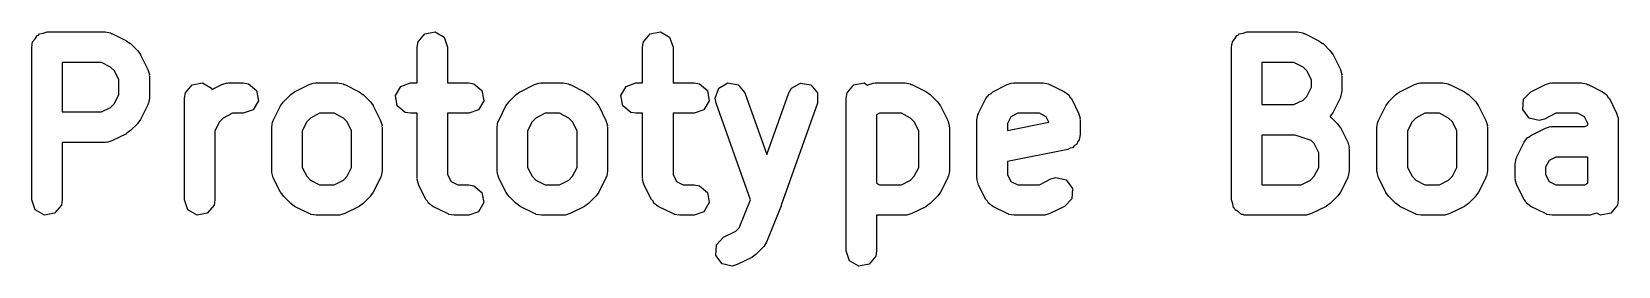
# Model space of a CAD drawing. Extents: x 83 to 117, y -104 to -70.4.
# Drawn here: x 94.74 to 102.53, y -103.66 to -102.51 of the extents above; entities that cross this region are included whole.
import ezdxf

# ---------------------------------------------------------------- set-up
doc = ezdxf.new("R2010")
doc.units = 0
doc.layers.add('BLACK', color=7, linetype='CONTINUOUS')

msp = doc.modelspace()

# ---------------------------------------------------------------- linework, layer by layer
at = {"layer": 'BLACK', "linetype": 'CONTINUOUS'}
for p, q in [((94.7438, -102.564), (94.7563, -102.549)), ((94.7563, -102.549), (94.7661, -102.532)), ((94.7661, -102.532), (94.7724, -102.53)), ((94.7724, -102.53), (94.7768, -102.524)), ((94.7768, -102.524), (94.796, -102.521)), ((94.796, -102.521), (94.8143, -102.514)), ((94.8143, -102.514), (95.1, -102.514)), ((95.1, -102.514), (95.1256, -102.519)), ((95.1256, -102.519), (95.1291, -102.522)), ((95.1291, -102.522), (95.1335, -102.522)), ((95.1335, -102.522), (95.205, -102.558)), ((96.6367, -102.564), (96.6696, -102.524)), ((96.6696, -102.524), (96.7202, -102.515)), ((96.7202, -102.515), (96.7646, -102.541)), ((96.7646, -102.541), (96.7821, -102.589)), ((97.7438, -102.564), (97.7768, -102.524)), ((97.7768, -102.524), (97.8273, -102.515)), ((97.8273, -102.515), (97.8717, -102.541)), ((97.8717, -102.541), (97.8893, -102.589)), ((100.637, -102.564), (100.649, -102.549)), ((100.649, -102.549), (100.659, -102.532)), ((100.659, -102.532), (100.665, -102.53)), ((100.665, -102.53), (100.67, -102.524)), ((100.67, -102.524), (100.689, -102.521)), ((100.689, -102.521), (100.707, -102.514)), ((100.707, -102.514), (100.957, -102.514)), ((100.957, -102.514), (100.983, -102.519)), ((100.983, -102.519), (100.986, -102.522)), ((100.986, -102.522), (100.991, -102.522)), ((100.991, -102.522), (101.062, -102.558)), ((94.7393, -102.589), (94.741, -102.58)), ((94.7393, -103.339), (94.7393, -102.589)), ((94.7404, -102.576), (94.7421, -102.573)), ((94.741, -102.58), (94.7404, -102.576)), ((94.7421, -102.573), (94.7438, -102.564)), ((95.205, -102.558), (95.223, -102.571)), ((95.223, -102.571), (95.2245, -102.572)), ((95.2245, -102.572), (95.2602, -102.608)), ((95.2602, -102.608), (95.273, -102.626)), ((95.273, -102.626), (95.2742, -102.627)), ((95.2742, -102.627), (95.3099, -102.699)), ((96.6321, -102.589), (96.6367, -102.564)), ((96.6321, -102.764), (96.6321, -102.589)), ((96.7821, -102.589), (96.7821, -102.764)), ((97.7393, -102.589), (97.7438, -102.564)), ((97.7393, -102.764), (97.7393, -102.589)), ((97.8893, -102.589), (97.8893, -102.764)), ((100.632, -102.589), (100.634, -102.58)), ((100.632, -103.339), (100.632, -102.589)), ((100.633, -102.576), (100.635, -102.573)), ((100.634, -102.58), (100.633, -102.576)), ((100.635, -102.573), (100.637, -102.564)), ((101.062, -102.558), (101.08, -102.571)), ((101.08, -102.571), (101.082, -102.572)), ((101.082, -102.572), (101.117, -102.608)), ((101.117, -102.608), (101.13, -102.626)), ((101.13, -102.626), (101.131, -102.627)), ((101.131, -102.627), (101.167, -102.699)), ((94.8893, -102.664), (94.8893, -102.907)), ((95.0823, -102.664), (94.8893, -102.664)), ((95.127, -102.687), (95.0823, -102.664)), ((95.1455, -102.705), (95.127, -102.687)), ((95.1679, -102.75), (95.1455, -102.705)), ((95.3099, -102.699), (95.3174, -102.724)), ((100.782, -102.664), (100.782, -102.871)), ((100.939, -102.664), (100.782, -102.664)), ((100.984, -102.687), (100.939, -102.664)), ((101.003, -102.705), (100.984, -102.687)), ((101.025, -102.75), (101.003, -102.705)), ((101.167, -102.699), (101.175, -102.724)), ((95.1679, -102.822), (95.1679, -102.75)), ((95.3174, -102.724), (95.3163, -102.728)), ((95.3163, -102.728), (95.3179, -102.732)), ((95.3179, -102.732), (95.3179, -102.839)), ((95.4938, -102.814), (95.5268, -102.774)), ((95.5268, -102.774), (95.5773, -102.765)), ((95.5773, -102.765), (95.6217, -102.791)), ((95.6239, -102.797), (95.6736, -102.772)), ((95.6736, -102.772), (95.6986, -102.765)), ((95.6986, -102.765), (95.7029, -102.766)), ((95.7029, -102.766), (95.7071, -102.764)), ((95.7071, -102.764), (95.7786, -102.764)), ((95.7786, -102.764), (95.8042, -102.769)), ((95.8042, -102.769), (95.8435, -102.802)), ((96.0307, -102.808), (96.1022, -102.772)), ((96.1022, -102.772), (96.1271, -102.765)), ((96.1271, -102.765), (96.1315, -102.766)), ((96.1315, -102.766), (96.1357, -102.764)), ((96.1357, -102.764), (96.2429, -102.764)), ((96.2429, -102.764), (96.2685, -102.769)), ((96.2685, -102.769), (96.2719, -102.772)), ((96.2719, -102.772), (96.2764, -102.772)), ((96.2764, -102.772), (96.3478, -102.808)), ((96.5261, -102.826), (96.5518, -102.782)), ((96.5518, -102.782), (96.6, -102.764)), ((96.6, -102.764), (96.6321, -102.764)), ((96.7821, -102.764), (96.8857, -102.764)), ((96.8857, -102.764), (96.9114, -102.769)), ((96.9114, -102.769), (96.9507, -102.802)), ((97.1379, -102.808), (97.2093, -102.772)), ((97.2093, -102.772), (97.2343, -102.765)), ((97.2343, -102.765), (97.2386, -102.766)), ((97.2386, -102.766), (97.2429, -102.764)), ((97.2429, -102.764), (97.35, -102.764)), ((97.35, -102.764), (97.3756, -102.769)), ((97.3756, -102.769), (97.3791, -102.772)), ((97.3791, -102.772), (97.3835, -102.772)), ((97.3835, -102.772), (97.455, -102.808)), ((97.6333, -102.826), (97.6589, -102.782)), ((97.6589, -102.782), (97.7071, -102.764)), ((97.7071, -102.764), (97.7393, -102.764)), ((97.8893, -102.764), (97.9929, -102.764)), ((97.9929, -102.764), (98.0185, -102.769)), ((98.0185, -102.769), (98.0578, -102.802)), ((98.1143, -102.791), (98.1588, -102.765)), ((98.1588, -102.765), (98.2093, -102.775)), ((98.2093, -102.775), (98.2421, -102.814)), ((98.4708, -102.791), (98.5151, -102.766)), ((98.5151, -102.766), (98.5657, -102.774)), ((98.5657, -102.774), (98.5989, -102.813)), ((98.7438, -102.814), (98.7768, -102.774)), ((98.7768, -102.774), (98.8273, -102.765)), ((98.8273, -102.765), (98.8451, -102.776)), ((98.8451, -102.776), (98.8522, -102.772)), ((98.8522, -102.772), (98.8771, -102.765)), ((98.8771, -102.765), (98.8815, -102.766)), ((98.8815, -102.766), (98.8857, -102.764)), ((98.8857, -102.764), (99.0286, -102.764)), ((99.0286, -102.764), (99.0542, -102.769)), ((99.0542, -102.769), (99.0577, -102.772)), ((99.0577, -102.772), (99.0621, -102.772)), ((99.0621, -102.772), (99.1335, -102.808)), ((99.4593, -102.808), (99.5307, -102.772)), ((99.5307, -102.772), (99.5557, -102.765)), ((99.5557, -102.765), (99.5601, -102.766)), ((99.5601, -102.766), (99.5643, -102.764)), ((99.5643, -102.764), (99.7071, -102.764)), ((99.7071, -102.764), (99.7328, -102.769)), ((99.7328, -102.769), (99.7362, -102.772)), ((99.7362, -102.772), (99.7407, -102.772)), ((99.7407, -102.772), (99.8121, -102.808)), ((101.025, -102.786), (101.025, -102.75)), ((101.175, -102.724), (101.173, -102.728)), ((101.173, -102.728), (101.175, -102.732)), ((101.175, -102.732), (101.175, -102.804)), ((101.459, -102.808), (101.531, -102.772)), ((101.531, -102.772), (101.556, -102.765)), ((101.556, -102.765), (101.56, -102.766)), ((101.56, -102.766), (101.564, -102.764)), ((101.564, -102.764), (101.671, -102.764)), ((101.671, -102.764), (101.697, -102.769)), ((101.697, -102.769), (101.701, -102.772)), ((101.701, -102.772), (101.705, -102.772)), ((101.705, -102.772), (101.776, -102.808)), ((102.102, -102.808), (102.174, -102.772)), ((102.174, -102.772), (102.199, -102.765)), ((102.199, -102.765), (102.203, -102.766)), ((102.203, -102.766), (102.207, -102.764)), ((102.207, -102.764), (102.35, -102.764)), ((102.35, -102.764), (102.376, -102.769)), ((102.376, -102.769), (102.379, -102.772)), ((102.379, -102.772), (102.384, -102.772)), ((102.384, -102.772), (102.455, -102.808)), ((95.1455, -102.866), (95.1679, -102.822)), ((95.3179, -102.839), (95.3133, -102.865)), ((95.4893, -102.839), (95.4938, -102.814)), ((95.4893, -103.339), (95.4893, -102.839)), ((95.6217, -102.791), (95.6239, -102.797)), ((95.8524, -102.852), (95.8268, -102.897)), ((95.8435, -102.802), (95.8524, -102.852)), ((95.9615, -102.877), (95.9748, -102.859)), ((95.9748, -102.859), (95.9755, -102.858)), ((95.9755, -102.858), (96.0112, -102.822)), ((96.0112, -102.822), (96.0296, -102.809)), ((96.0296, -102.809), (96.0307, -102.808)), ((96.3478, -102.808), (96.3658, -102.821)), ((96.3658, -102.821), (96.3673, -102.822)), ((96.3673, -102.822), (96.403, -102.858)), ((96.403, -102.858), (96.4159, -102.876)), ((96.535, -102.877), (96.5261, -102.826)), ((96.9596, -102.852), (96.9339, -102.897)), ((96.9507, -102.802), (96.9596, -102.852)), ((97.0686, -102.877), (97.082, -102.859)), ((97.082, -102.859), (97.0827, -102.858)), ((97.0827, -102.858), (97.1184, -102.822)), ((97.1184, -102.822), (97.1368, -102.809)), ((97.1368, -102.809), (97.1379, -102.808)), ((97.455, -102.808), (97.473, -102.821)), ((97.473, -102.821), (97.4745, -102.822)), ((97.4745, -102.822), (97.5102, -102.858)), ((97.5102, -102.858), (97.523, -102.876)), ((97.6422, -102.877), (97.6333, -102.826)), ((98.0667, -102.852), (98.0411, -102.897)), ((98.0578, -102.802), (98.0667, -102.852)), ((98.0964, -102.839), (98.1143, -102.791)), ((98.1008, -102.865), (98.0964, -102.839)), ((98.2421, -102.814), (98.35, -103.116)), ((98.35, -103.116), (98.4579, -102.814)), ((98.4579, -102.814), (98.4708, -102.791)), ((98.5989, -102.813), (98.5992, -102.865)), ((98.7393, -102.839), (98.7438, -102.814)), ((98.7393, -103.589), (98.7393, -102.839)), ((99.1335, -102.808), (99.1515, -102.821)), ((99.1515, -102.821), (99.153, -102.822)), ((99.153, -102.822), (99.1887, -102.858)), ((99.1887, -102.858), (99.2016, -102.876)), ((99.3901, -102.913), (99.4258, -102.841)), ((99.4258, -102.841), (99.4413, -102.821)), ((99.4413, -102.821), (99.4516, -102.816)), ((99.4516, -102.816), (99.4593, -102.808)), ((99.8121, -102.808), (99.833, -102.823)), ((99.833, -102.823), (99.8375, -102.834)), ((99.8375, -102.834), (99.8456, -102.841)), ((99.8456, -102.841), (99.8814, -102.913)), ((100.939, -102.871), (100.984, -102.849)), ((100.984, -102.849), (101.003, -102.831)), ((101.003, -102.831), (101.025, -102.786)), ((101.167, -102.837), (101.131, -102.909)), ((101.168, -102.833), (101.167, -102.837)), ((101.17, -102.829), (101.168, -102.833)), ((101.175, -102.804), (101.17, -102.829)), ((101.39, -102.877), (101.403, -102.859)), ((101.403, -102.859), (101.404, -102.858)), ((101.404, -102.858), (101.44, -102.822)), ((101.44, -102.822), (101.458, -102.809)), ((101.458, -102.809), (101.459, -102.808)), ((101.776, -102.808), (101.794, -102.821)), ((101.794, -102.821), (101.796, -102.822)), ((101.796, -102.822), (101.832, -102.858)), ((101.832, -102.858), (101.844, -102.876)), ((102.064, -102.896), (102.067, -102.845)), ((102.067, -102.845), (102.102, -102.808)), ((102.455, -102.808), (102.476, -102.823)), ((102.476, -102.823), (102.48, -102.834)), ((102.48, -102.834), (102.489, -102.841)), ((102.489, -102.841), (102.524, -102.913)), ((94.8893, -102.907), (95.0823, -102.907)), ((95.0823, -102.907), (95.127, -102.885)), ((95.127, -102.885), (95.1455, -102.866)), ((95.3099, -102.873), (95.2742, -102.944)), ((95.3104, -102.868), (95.3099, -102.873)), ((95.3133, -102.865), (95.3104, -102.868)), ((95.6801, -102.937), (95.6616, -102.955)), ((95.7248, -102.914), (95.6801, -102.937)), ((95.7786, -102.914), (95.7248, -102.914)), ((95.8268, -102.897), (95.7786, -102.914)), ((95.9258, -102.949), (95.9615, -102.877)), ((96.1087, -102.937), (96.0902, -102.955)), ((96.1534, -102.914), (96.1087, -102.937)), ((96.2251, -102.914), (96.1534, -102.914)), ((96.2699, -102.937), (96.2251, -102.914)), ((96.2884, -102.955), (96.2699, -102.937)), ((96.4159, -102.876), (96.4171, -102.877)), ((96.4171, -102.877), (96.4528, -102.949)), ((96.5743, -102.91), (96.535, -102.877)), ((96.6, -102.914), (96.5743, -102.91)), ((96.6321, -102.914), (96.6, -102.914)), ((96.6321, -103.232), (96.6321, -102.914)), ((96.8857, -102.914), (96.7821, -102.914)), ((96.7821, -102.914), (96.7821, -103.214)), ((96.9339, -102.897), (96.8857, -102.914)), ((97.0329, -102.949), (97.0686, -102.877)), ((97.2159, -102.937), (97.1974, -102.955)), ((97.2606, -102.914), (97.2159, -102.937)), ((97.3323, -102.914), (97.2606, -102.914)), ((97.377, -102.937), (97.3323, -102.914)), ((97.3955, -102.955), (97.377, -102.937)), ((97.523, -102.876), (97.5242, -102.877)), ((97.5242, -102.877), (97.5599, -102.949)), ((97.6815, -102.91), (97.6422, -102.877)), ((97.7071, -102.914), (97.6815, -102.91)), ((97.7393, -102.914), (97.7071, -102.914)), ((97.7393, -103.232), (97.7393, -102.914)), ((97.9929, -102.914), (97.8893, -102.914)), ((97.8893, -102.914), (97.8893, -103.214)), ((98.0411, -102.897), (97.9929, -102.914)), ((98.2698, -103.338), (98.1008, -102.865)), ((98.5992, -102.865), (98.4206, -103.365)), ((98.9034, -102.914), (98.8893, -102.921)), ((98.8893, -102.921), (98.8893, -103.257)), ((99.0109, -102.914), (98.9034, -102.914)), ((99.0556, -102.937), (99.0109, -102.914)), ((99.0741, -102.955), (99.0556, -102.937)), ((99.2016, -102.876), (99.2028, -102.877)), ((99.2028, -102.877), (99.2385, -102.949)), ((99.3821, -102.946), (99.3867, -102.921)), ((99.3867, -102.921), (99.3895, -102.917)), ((99.3895, -102.917), (99.3901, -102.913)), ((99.5488, -102.931), (99.5321, -102.964)), ((99.582, -102.914), (99.5488, -102.931)), ((99.6894, -102.914), (99.582, -102.914)), ((99.7227, -102.931), (99.6894, -102.914)), ((99.7358, -102.957), (99.7227, -102.931)), ((99.8814, -102.913), (99.8888, -102.938)), ((99.8888, -102.938), (99.8877, -102.942)), ((100.782, -102.871), (100.939, -102.871)), ((101.118, -102.927), (101.117, -102.928)), ((101.117, -102.928), (101.117, -102.929)), ((101.117, -102.929), (101.117, -102.929)), ((101.117, -102.929), (101.153, -102.965)), ((101.131, -102.909), (101.118, -102.927)), ((101.354, -102.949), (101.39, -102.877)), ((101.537, -102.937), (101.519, -102.955)), ((101.582, -102.914), (101.537, -102.937)), ((101.654, -102.914), (101.582, -102.914)), ((101.698, -102.937), (101.654, -102.914)), ((101.717, -102.955), (101.698, -102.937)), ((101.844, -102.876), (101.846, -102.877)), ((101.846, -102.877), (101.881, -102.949)), ((102.094, -102.938), (102.064, -102.896)), ((102.144, -102.95), (102.094, -102.938)), ((102.225, -102.914), (102.169, -102.942)), ((102.332, -102.914), (102.225, -102.914)), ((102.366, -102.931), (102.332, -102.914)), ((102.382, -102.964), (102.366, -102.931)), ((102.524, -102.913), (102.532, -102.938)), ((102.532, -102.938), (102.531, -102.942)), ((95.205, -103.014), (95.1335, -103.049)), ((95.2061, -103.012), (95.205, -103.014)), ((95.2245, -102.999), (95.2061, -103.012)), ((95.2602, -102.964), (95.2245, -102.999)), ((95.2609, -102.962), (95.2602, -102.964)), ((95.2742, -102.944), (95.2609, -102.962)), ((95.6616, -102.955), (95.6393, -103)), ((95.6393, -103), (95.6393, -103.339)), ((95.9179, -102.982), (95.9224, -102.956)), ((95.9179, -103.196), (95.9179, -102.982)), ((95.9224, -102.956), (95.9253, -102.953)), ((95.9253, -102.953), (95.9258, -102.949)), ((96.0902, -102.955), (96.0679, -103)), ((96.0679, -103), (96.0679, -103.179)), ((96.3107, -103), (96.2884, -102.955)), ((96.3107, -103.179), (96.3107, -103)), ((96.4528, -102.949), (96.4602, -102.974)), ((96.4602, -102.974), (96.4592, -102.978)), ((96.4592, -102.978), (96.4607, -102.982)), ((96.4607, -102.982), (96.4607, -103.196)), ((97.025, -102.982), (97.0295, -102.956)), ((97.025, -103.196), (97.025, -102.982)), ((97.0295, -102.956), (97.0324, -102.953)), ((97.0324, -102.953), (97.0329, -102.949)), ((97.1974, -102.955), (97.175, -103)), ((97.175, -103), (97.175, -103.179)), ((97.4179, -103), (97.3955, -102.955)), ((97.4179, -103.179), (97.4179, -103)), ((97.5599, -102.949), (97.5674, -102.974)), ((97.5674, -102.974), (97.5663, -102.978)), ((97.5663, -102.978), (97.5679, -102.982)), ((97.5679, -102.982), (97.5679, -103.196)), ((99.0964, -103), (99.0741, -102.955)), ((99.0964, -103.179), (99.0964, -103)), ((99.2385, -102.949), (99.2459, -102.974)), ((99.2459, -102.974), (99.2449, -102.978)), ((99.2449, -102.978), (99.2464, -102.982)), ((99.2464, -102.982), (99.2464, -103.196)), ((99.3821, -103.232), (99.3821, -102.946)), ((99.5321, -102.998), (99.7358, -102.957)), ((99.5321, -102.964), (99.5321, -102.998)), ((99.8893, -103.018), (99.8848, -103.044)), ((99.8877, -102.942), (99.8893, -102.946)), ((99.8893, -102.946), (99.8893, -103.018)), ((101.153, -102.965), (101.166, -102.983)), ((101.166, -102.983), (101.167, -102.984)), ((101.167, -102.984), (101.203, -103.056)), ((101.346, -102.982), (101.351, -102.956)), ((101.346, -103.196), (101.346, -102.982)), ((101.351, -102.956), (101.354, -102.953)), ((101.354, -102.953), (101.354, -102.949)), ((101.519, -102.955), (101.496, -103)), ((101.496, -103), (101.496, -103.179)), ((101.739, -103), (101.717, -102.955)), ((101.739, -103.179), (101.739, -103)), ((101.881, -102.949), (101.889, -102.974)), ((101.889, -102.974), (101.888, -102.978)), ((101.888, -102.978), (101.889, -102.982)), ((101.889, -102.982), (101.889, -103.196)), ((102.102, -103.022), (102.174, -102.986)), ((102.169, -102.942), (102.144, -102.95)), ((102.174, -102.986), (102.199, -102.979)), ((102.199, -102.979), (102.203, -102.98)), ((102.203, -102.98), (102.207, -102.979)), ((102.207, -102.979), (102.368, -102.979)), ((102.368, -102.979), (102.382, -102.972)), ((102.382, -102.972), (102.382, -102.964)), ((102.531, -102.942), (102.532, -102.946)), ((102.532, -102.946), (102.532, -103.339)), ((95.1, -103.057), (94.8893, -103.057)), ((94.8893, -103.057), (94.8893, -103.339)), ((95.1042, -103.056), (95.1, -103.057)), ((95.1086, -103.057), (95.1042, -103.056)), ((95.1335, -103.049), (95.1086, -103.057)), ((99.829, -103.091), (99.5321, -103.151)), ((99.8396, -103.085), (99.829, -103.091)), ((99.8518, -103.083), (99.8396, -103.085)), ((99.8608, -103.072), (99.8518, -103.083)), ((99.8728, -103.065), (99.8608, -103.072)), ((99.8768, -103.053), (99.8728, -103.065)), ((99.8848, -103.044), (99.8768, -103.053)), ((100.782, -103.021), (100.782, -103.264)), ((100.945, -103.021), (100.782, -103.021)), ((101.024, -103.048), (100.945, -103.021)), ((101.038, -103.062), (101.024, -103.048)), ((101.061, -103.107), (101.038, -103.062)), ((101.203, -103.056), (101.21, -103.081)), ((101.21, -103.081), (101.209, -103.085)), ((101.209, -103.085), (101.211, -103.089)), ((101.211, -103.089), (101.211, -103.196)), ((102.033, -103.127), (102.069, -103.056)), ((102.069, -103.056), (102.084, -103.035)), ((102.084, -103.035), (102.094, -103.03)), ((102.094, -103.03), (102.102, -103.022)), ((99.5321, -103.151), (99.5321, -103.214)), ((101.061, -103.179), (101.061, -103.107)), ((102.025, -103.161), (102.03, -103.135)), ((102.025, -103.232), (102.025, -103.161)), ((102.03, -103.135), (102.032, -103.132)), ((102.032, -103.132), (102.033, -103.127)), ((102.192, -103.145), (102.175, -103.178)), ((102.225, -103.129), (102.192, -103.145)), ((102.382, -103.129), (102.225, -103.129)), ((102.382, -103.257), (102.382, -103.129)), ((95.9194, -103.201), (95.9179, -103.196)), ((95.9183, -103.205), (95.9194, -103.201)), ((95.9258, -103.23), (95.9183, -103.205)), ((95.9615, -103.301), (95.9258, -103.23)), ((96.0679, -103.179), (96.0902, -103.223)), ((96.0902, -103.223), (96.1087, -103.242)), ((96.1087, -103.242), (96.1534, -103.264)), ((96.2251, -103.264), (96.2699, -103.242)), ((96.2699, -103.242), (96.2884, -103.223)), ((96.2884, -103.223), (96.3107, -103.179)), ((96.4528, -103.23), (96.4171, -103.301)), ((96.4533, -103.226), (96.4528, -103.23)), ((96.4562, -103.222), (96.4533, -103.226)), ((96.4607, -103.196), (96.4562, -103.222)), ((96.6337, -103.236), (96.6321, -103.232)), ((96.6326, -103.241), (96.6337, -103.236)), ((96.6401, -103.266), (96.6326, -103.241)), ((96.7821, -103.214), (96.7988, -103.248)), ((96.7988, -103.248), (96.832, -103.264)), ((97.0265, -103.201), (97.025, -103.196)), ((97.0255, -103.205), (97.0265, -103.201)), ((97.0329, -103.23), (97.0255, -103.205)), ((97.0686, -103.301), (97.0329, -103.23)), ((97.175, -103.179), (97.1973, -103.223)), ((97.1973, -103.223), (97.2159, -103.242)), ((97.2159, -103.242), (97.2606, -103.264)), ((97.3323, -103.264), (97.377, -103.242)), ((97.377, -103.242), (97.3955, -103.223)), ((97.3955, -103.223), (97.4179, -103.179)), ((97.5599, -103.23), (97.5242, -103.301)), ((97.5604, -103.226), (97.5599, -103.23)), ((97.5633, -103.222), (97.5604, -103.226)), ((97.5679, -103.196), (97.5633, -103.222)), ((97.7408, -103.236), (97.7393, -103.232)), ((97.7398, -103.241), (97.7408, -103.236)), ((97.7472, -103.266), (97.7398, -103.241)), ((97.8893, -103.214), (97.9059, -103.248)), ((97.9059, -103.248), (97.9391, -103.264)), ((99.0109, -103.264), (99.0556, -103.242)), ((99.0556, -103.242), (99.0741, -103.223)), ((99.0741, -103.223), (99.0964, -103.179)), ((99.2385, -103.23), (99.2028, -103.301)), ((99.239, -103.226), (99.2385, -103.23)), ((99.2419, -103.222), (99.239, -103.226)), ((99.2464, -103.196), (99.2419, -103.222)), ((99.3837, -103.236), (99.3821, -103.232)), ((99.3826, -103.241), (99.3837, -103.236)), ((99.3901, -103.266), (99.3826, -103.241)), ((99.5321, -103.214), (99.5488, -103.248)), ((99.5488, -103.248), (99.582, -103.264)), ((99.6894, -103.264), (99.745, -103.236)), ((99.745, -103.236), (99.77, -103.229)), ((99.77, -103.229), (99.8199, -103.241)), ((99.8199, -103.241), (99.8505, -103.282)), ((100.975, -103.264), (101.02, -103.242)), ((101.02, -103.242), (101.038, -103.223)), ((101.038, -103.223), (101.061, -103.179)), ((101.203, -103.23), (101.167, -103.301)), ((101.206, -103.222), (101.203, -103.226)), ((101.203, -103.226), (101.203, -103.23)), ((101.211, -103.196), (101.206, -103.222)), ((101.348, -103.201), (101.346, -103.196)), ((101.347, -103.205), (101.348, -103.201)), ((101.354, -103.23), (101.347, -103.205)), ((101.39, -103.301), (101.354, -103.23)), ((101.496, -103.179), (101.519, -103.223)), ((101.519, -103.223), (101.537, -103.242)), ((101.537, -103.242), (101.582, -103.264)), ((101.654, -103.264), (101.698, -103.242)), ((101.698, -103.242), (101.717, -103.223)), ((101.717, -103.223), (101.739, -103.179)), ((101.881, -103.23), (101.846, -103.301)), ((101.882, -103.226), (101.881, -103.23)), ((101.885, -103.222), (101.882, -103.226)), ((101.889, -103.196), (101.885, -103.222)), ((102.027, -103.236), (102.025, -103.232)), ((102.025, -103.241), (102.027, -103.236)), ((102.033, -103.266), (102.025, -103.241)), ((102.175, -103.178), (102.175, -103.214)), ((102.175, -103.214), (102.192, -103.248)), ((102.192, -103.248), (102.225, -103.264)), ((95.9627, -103.303), (95.9615, -103.301)), ((95.9755, -103.321), (95.9627, -103.303)), ((96.0112, -103.357), (95.9755, -103.321)), ((96.1534, -103.264), (96.2251, -103.264)), ((96.403, -103.321), (96.3673, -103.357)), ((96.4037, -103.319), (96.403, -103.321)), ((96.4171, -103.301), (96.4037, -103.319)), ((96.6758, -103.337), (96.6401, -103.266)), ((96.832, -103.264), (96.8857, -103.264)), ((96.8857, -103.264), (96.9114, -103.269)), ((96.9114, -103.269), (96.9507, -103.302)), ((96.9507, -103.302), (96.9596, -103.352)), ((97.0698, -103.303), (97.0686, -103.301)), ((97.0827, -103.321), (97.0698, -103.303)), ((97.1184, -103.357), (97.0827, -103.321)), ((97.2606, -103.264), (97.3323, -103.264)), ((97.5102, -103.321), (97.4745, -103.357)), ((97.5109, -103.319), (97.5102, -103.321)), ((97.5242, -103.301), (97.5109, -103.319)), ((97.7829, -103.337), (97.7472, -103.266)), ((97.9391, -103.264), (97.9929, -103.264)), ((97.9929, -103.264), (98.0185, -103.269)), ((98.0185, -103.269), (98.0578, -103.302)), ((98.0578, -103.302), (98.0667, -103.352)), ((98.8893, -103.257), (98.9034, -103.264)), ((98.9034, -103.264), (99.0109, -103.264)), ((99.1887, -103.321), (99.153, -103.357)), ((99.1894, -103.319), (99.1887, -103.321)), ((99.2028, -103.301), (99.1894, -103.319)), ((99.4258, -103.337), (99.3901, -103.266)), ((99.582, -103.264), (99.6894, -103.264)), ((99.8505, -103.282), (99.8474, -103.333)), ((100.782, -103.264), (100.975, -103.264)), ((101.153, -103.321), (101.117, -103.357)), ((101.154, -103.319), (101.153, -103.321)), ((101.167, -103.301), (101.154, -103.319)), ((101.391, -103.303), (101.39, -103.301)), ((101.404, -103.321), (101.391, -103.303)), ((101.44, -103.357), (101.404, -103.321)), ((101.582, -103.264), (101.654, -103.264)), ((101.832, -103.321), (101.796, -103.357)), ((101.846, -103.301), (101.832, -103.319)), ((101.832, -103.319), (101.832, -103.321)), ((102.069, -103.337), (102.033, -103.266)), ((102.225, -103.264), (102.368, -103.264)), ((102.368, -103.264), (102.382, -103.257)), ((94.7568, -103.387), (94.7393, -103.339)), ((94.8013, -103.413), (94.7568, -103.387)), ((94.8518, -103.404), (94.8013, -103.413)), ((94.8848, -103.365), (94.8518, -103.404)), ((94.8893, -103.339), (94.8848, -103.365)), ((95.5068, -103.387), (95.4893, -103.339)), ((95.5513, -103.413), (95.5068, -103.387)), ((95.6018, -103.404), (95.5513, -103.413)), ((95.6348, -103.365), (95.6018, -103.404)), ((95.6393, -103.339), (95.6348, -103.365)), ((96.0127, -103.357), (96.0112, -103.357)), ((96.0307, -103.371), (96.0127, -103.357)), ((96.1022, -103.406), (96.0307, -103.371)), ((96.1066, -103.407), (96.1022, -103.406)), ((96.1101, -103.41), (96.1066, -103.407)), ((96.2764, -103.406), (96.2514, -103.414)), ((96.3478, -103.371), (96.2764, -103.406)), ((96.3489, -103.369), (96.3478, -103.371)), ((96.3673, -103.357), (96.3489, -103.369)), ((96.6839, -103.345), (96.6758, -103.337)), ((96.6884, -103.355), (96.6839, -103.345)), ((96.7093, -103.371), (96.6884, -103.355)), ((96.7807, -103.406), (96.7093, -103.371)), ((96.7852, -103.407), (96.7807, -103.406)), ((96.7886, -103.41), (96.7852, -103.407)), ((96.9339, -103.397), (96.8857, -103.414)), ((96.9596, -103.352), (96.9339, -103.397)), ((97.1199, -103.357), (97.1184, -103.357)), ((97.1379, -103.371), (97.1199, -103.357)), ((97.2093, -103.406), (97.1379, -103.371)), ((97.2138, -103.407), (97.2093, -103.406)), ((97.2172, -103.41), (97.2138, -103.407)), ((97.3835, -103.406), (97.3586, -103.414)), ((97.455, -103.371), (97.3835, -103.406)), ((97.4561, -103.369), (97.455, -103.371)), ((97.4745, -103.357), (97.4561, -103.369)), ((97.7911, -103.345), (97.7829, -103.337)), ((97.7955, -103.355), (97.7911, -103.345)), ((97.8165, -103.371), (97.7955, -103.355)), ((97.8879, -103.406), (97.8165, -103.371)), ((97.8923, -103.407), (97.8879, -103.406)), ((97.8958, -103.41), (97.8923, -103.407)), ((98.0411, -103.397), (97.9929, -103.414)), ((98.0667, -103.352), (98.0411, -103.397)), ((98.2146, -103.476), (98.2698, -103.338)), ((98.4196, -103.367), (98.3482, -103.546)), ((98.4197, -103.366), (98.4196, -103.367)), ((98.4206, -103.365), (98.4197, -103.366)), ((99.0621, -103.406), (99.0371, -103.414)), ((99.1335, -103.371), (99.0621, -103.406)), ((99.1347, -103.369), (99.1335, -103.371)), ((99.153, -103.357), (99.1347, -103.369)), ((99.4339, -103.345), (99.4258, -103.337)), ((99.4384, -103.355), (99.4339, -103.345)), ((99.4593, -103.371), (99.4384, -103.355)), ((99.5307, -103.406), (99.4593, -103.371)), ((99.5352, -103.407), (99.5307, -103.406)), ((99.5386, -103.41), (99.5352, -103.407)), ((99.7407, -103.406), (99.7157, -103.414)), ((99.8121, -103.371), (99.7407, -103.406)), ((99.8474, -103.333), (99.8121, -103.371)), ((100.639, -103.358), (100.632, -103.339)), ((100.642, -103.377), (100.639, -103.358)), ((100.647, -103.381), (100.642, -103.377)), ((100.65, -103.387), (100.647, -103.381)), ((100.667, -103.397), (100.65, -103.387)), ((100.681, -103.41), (100.667, -103.397)), ((101.026, -103.406), (101.001, -103.414)), ((101.098, -103.371), (101.026, -103.406)), ((101.099, -103.369), (101.098, -103.371)), ((101.117, -103.357), (101.099, -103.369)), ((101.441, -103.357), (101.44, -103.357)), ((101.459, -103.371), (101.441, -103.357)), ((101.531, -103.406), (101.459, -103.371)), ((101.535, -103.407), (101.531, -103.406)), ((101.539, -103.41), (101.535, -103.407)), ((101.705, -103.406), (101.68, -103.414)), ((101.776, -103.371), (101.705, -103.406)), ((101.778, -103.369), (101.776, -103.371)), ((101.796, -103.357), (101.778, -103.369)), ((102.077, -103.345), (102.069, -103.337)), ((102.081, -103.355), (102.077, -103.345)), ((102.102, -103.371), (102.081, -103.355)), ((102.174, -103.406), (102.102, -103.371)), ((102.178, -103.407), (102.174, -103.406)), ((102.181, -103.41), (102.178, -103.407)), ((102.419, -103.406), (102.394, -103.414)), ((102.426, -103.403), (102.419, -103.406)), ((102.444, -103.413), (102.426, -103.403)), ((102.495, -103.404), (102.444, -103.413)), ((102.528, -103.365), (102.495, -103.404)), ((102.532, -103.339), (102.528, -103.365)), ((96.1357, -103.414), (96.1101, -103.41)), ((96.2429, -103.414), (96.1357, -103.414)), ((96.2471, -103.413), (96.2429, -103.414)), ((96.2514, -103.414), (96.2471, -103.413)), ((96.8143, -103.414), (96.7886, -103.41)), ((96.8857, -103.414), (96.8143, -103.414)), ((97.2429, -103.414), (97.2172, -103.41)), ((97.35, -103.414), (97.2429, -103.414)), ((97.3542, -103.413), (97.35, -103.414)), ((97.3586, -103.414), (97.3542, -103.413)), ((97.9214, -103.414), (97.8958, -103.41)), ((97.9929, -103.414), (97.9214, -103.414)), ((98.1984, -103.492), (98.2146, -103.476)), ((99.0286, -103.414), (98.8893, -103.414)), ((98.8893, -103.414), (98.8893, -103.589)), ((99.0328, -103.413), (99.0286, -103.414)), ((99.0371, -103.414), (99.0328, -103.413)), ((99.5643, -103.414), (99.5386, -103.41)), ((99.7071, -103.414), (99.5643, -103.414)), ((99.7114, -103.413), (99.7071, -103.414)), ((99.7157, -103.414), (99.7114, -103.413)), ((100.691, -103.411), (100.681, -103.41)), ((100.694, -103.413), (100.691, -103.411)), ((100.697, -103.413), (100.694, -103.413)), ((100.707, -103.414), (100.697, -103.413)), ((100.993, -103.414), (100.707, -103.414)), ((100.997, -103.413), (100.993, -103.414)), ((101.001, -103.414), (100.997, -103.413)), ((101.564, -103.414), (101.539, -103.41)), ((101.671, -103.414), (101.564, -103.414)), ((101.676, -103.413), (101.671, -103.414)), ((101.68, -103.414), (101.676, -103.413)), ((102.207, -103.414), (102.181, -103.41)), ((102.386, -103.414), (102.207, -103.414)), ((102.39, -103.413), (102.386, -103.414)), ((102.394, -103.414), (102.39, -103.413)), ((98.0995, -103.611), (98.1026, -103.559)), ((98.1026, -103.559), (98.1379, -103.522)), ((98.1379, -103.522), (98.1984, -103.492)), ((98.3482, -103.546), (98.3345, -103.568)), ((98.1301, -103.652), (98.0995, -103.611)), ((98.2764, -103.621), (98.205, -103.656)), ((98.2775, -103.619), (98.2764, -103.621)), ((98.2959, -103.607), (98.2775, -103.619)), ((98.3316, -103.571), (98.2959, -103.607)), ((98.3325, -103.569), (98.3316, -103.571)), ((98.3345, -103.568), (98.3325, -103.569)), ((98.7568, -103.637), (98.7393, -103.589)), ((98.8013, -103.663), (98.7568, -103.637)), ((98.8848, -103.615), (98.8518, -103.654)), ((98.8893, -103.589), (98.8848, -103.615)), ((98.18, -103.664), (98.1301, -103.652)), ((98.205, -103.656), (98.18, -103.664)), ((98.8518, -103.654), (98.8013, -103.663))]:
    msp.add_line(p, q, dxfattribs=at)

doc.saveas('drawing.dxf')
